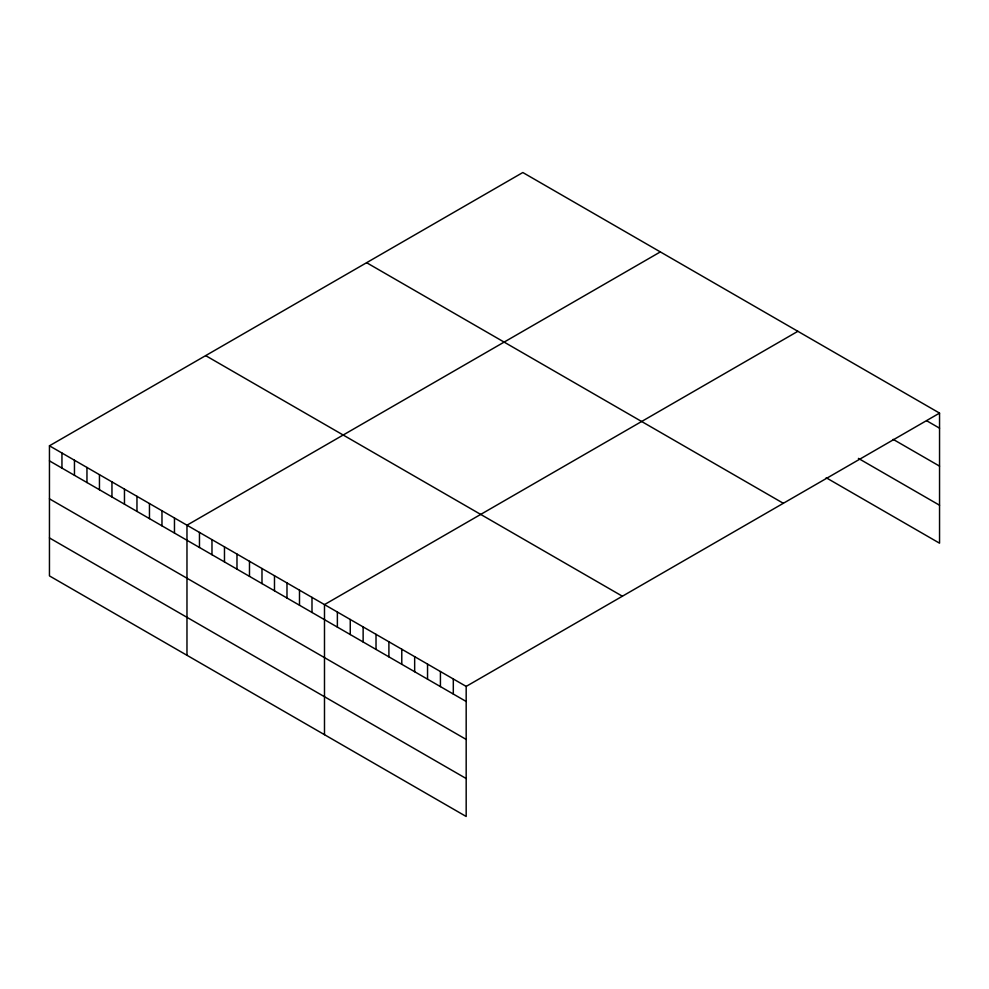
<?xml version="1.0" encoding="UTF-8"?>
<svg xmlns="http://www.w3.org/2000/svg" width="989" height="989" viewBox="0 0 989 989"><rect width="100%" height="100%" fill="white"/><g stroke="black" fill="none" stroke-linecap="round" stroke-linejoin="round"><path stroke-width="1.48" d="M49.45 445.804L466.178 686.403L466.178 816.481L49.45 575.895L49.45 445.804L522.822 172.519L939.55 413.105L939.55 543.196L826.198 477.749M660.343 251.911L186.97 525.208L186.97 655.287M797.863 331.303L324.491 604.6L324.491 734.679M466.178 686.403L939.55 413.105M926.668 420.745L939.55 428.175M893.178 439.363L939.55 466.128M858.403 458.389L939.55 505.231M366.61 262.703L783.337 503.302M205.663 355.62L622.39 596.219M49.45 460.874L466.178 701.473M49.45 498.827L466.178 739.426M49.45 537.929L466.178 778.528M453.308 678.973L453.308 694.031M440.426 671.531L440.426 686.601M427.545 664.101L427.545 679.159M414.663 656.659L414.663 671.729M401.781 649.229L401.781 664.287M388.9 641.787L388.9 656.857M376.018 634.345L376.018 649.414M363.136 626.915L363.136 641.985M350.254 619.473L350.254 634.542M337.373 612.043L337.373 627.1M311.992 597.381L311.992 612.451M299.494 590.173L299.494 605.231M286.983 582.954L286.983 598.011M274.485 575.734L274.485 590.792M261.986 568.514L261.986 583.584M249.488 561.295L249.488 576.364M236.977 554.075L236.977 569.145M224.478 546.855L224.478 561.925M211.98 539.648L211.98 554.705M199.469 532.428L199.469 547.486M174.472 517.989L174.472 533.059M161.973 510.769L161.973 525.839M149.463 503.549L149.463 518.619M136.964 496.33L136.964 511.4M124.466 489.122L124.466 504.18M111.955 481.903L111.955 496.96M99.456 474.683L99.456 489.74M86.958 467.463L86.958 482.533M74.459 460.244L74.459 475.313M61.948 453.024L61.948 468.094"/></g></svg>
